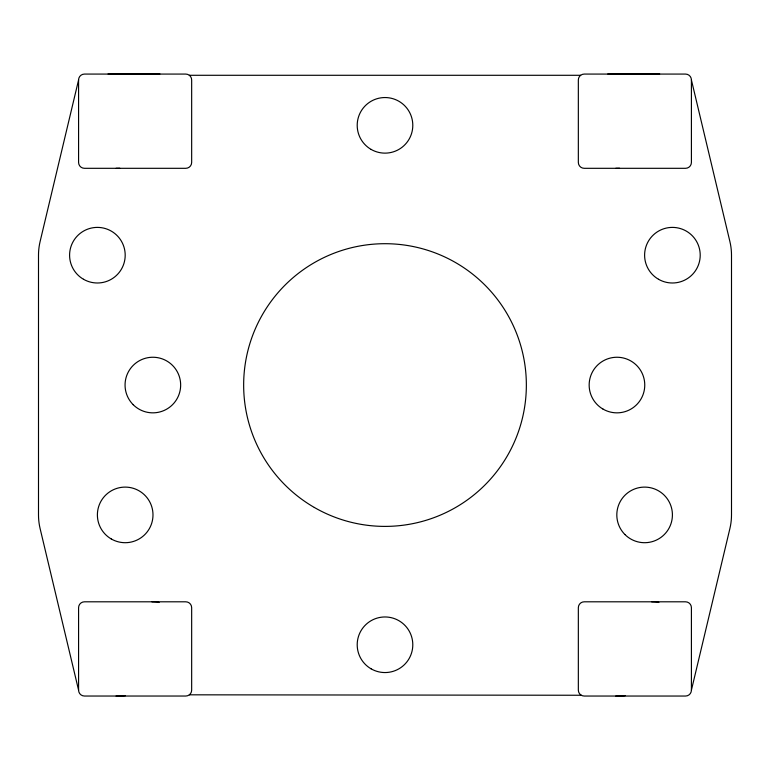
<?xml version="1.0" encoding="UTF-8"?>
<svg xmlns="http://www.w3.org/2000/svg" width="770" height="770" viewBox="0 0 770 770"><rect width="100%" height="100%" fill="white"/><g stroke="black" fill="none" stroke-linecap="round" stroke-linejoin="round"><path stroke-width="1.16" d="M78.579 79.965L78.579 162.422A5.891 5.891 0 0 0 84.469 168.312L185.772 168.312A5.891 5.891 0 0 0 191.663 162.422L191.663 79.965A5.891 5.891 0 0 0 185.772 74.074L84.469 74.074A5.891 5.891 0 0 0 78.579 79.965L40.088 241.607A58.895 58.895 0 0 0 38.5 255.188L38.5 514.899A58.895 58.895 0 0 0 40.088 528.49L78.579 690.141A5.891 5.891 0 0 0 84.469 696.032L185.772 696.032A5.891 5.891 0 0 0 191.663 690.151L191.663 607.694A5.891 5.891 0 0 0 185.772 601.803L84.469 601.803A5.891 5.891 0 0 0 78.579 607.694L78.579 690.141M691.412 690.151L691.412 607.694A5.891 5.891 0 0 0 685.521 601.803L584.228 601.803A5.891 5.891 0 0 0 578.337 607.694L578.337 690.151A5.891 5.891 0 0 0 584.228 696.042L685.531 696.042A5.891 5.891 0 0 0 691.412 690.151L729.912 528.49A58.895 58.895 0 0 0 731.5 514.909L731.5 255.197A58.895 58.895 0 0 0 729.912 241.607L691.412 79.965A5.891 5.891 0 0 0 685.521 74.074L584.218 74.074A5.891 5.891 0 0 0 578.337 79.965L578.337 162.422A5.891 5.891 0 0 0 584.228 168.312L685.521 168.312A5.891 5.891 0 0 0 691.412 162.422L691.412 79.965M108.079 73.959L159.91 73.959M607.838 73.959L659.669 73.959M189.353 75.287L580.638 75.296M189.362 694.819L581.283 695.252M125.462 695.685A25.622 2.56 -5.8 0 1 116.068 696.032M151.931 601.813A25.622 2.56 -5.8 0 1 159.111 602.506M151.931 74.084A25.622 2.56 -5.8 0 1 157.311 74.334M119.773 168.235A25.622 2.56 -5.8 0 1 116.068 168.303M651.68 74.084A25.622 2.56 -5.8 0 1 657.06 74.334M619.523 168.235A25.622 2.56 -5.8 0 1 615.817 168.303M625.221 695.685A25.622 2.56 -5.8 0 1 615.817 696.032M651.68 601.813A25.622 2.56 -5.8 0 1 658.86 602.506M658.514 279.269A27.797 27.797 0 0 0 700.209 255.197A27.797 27.797 0 0 0 658.514 231.115A27.797 27.797 0 0 0 658.514 279.269M603.054 409.12A27.797 27.797 0 0 0 644.76 385.048A27.797 27.797 0 0 0 603.054 360.976A27.797 27.797 0 0 0 603.054 409.12M624.961 534.563A27.797 27.797 0 0 0 671.469 522.099A27.797 27.797 0 0 0 637.416 488.055A27.797 27.797 0 0 0 624.961 534.563M111.294 538.981A27.797 27.797 0 0 0 152.989 514.899A27.797 27.797 0 0 0 111.294 490.827A27.797 27.797 0 0 0 111.294 538.981M133.2 404.702A27.797 27.797 0 0 0 179.708 392.248A27.797 27.797 0 0 0 145.655 358.194A27.797 27.797 0 0 0 133.2 404.702M83.497 279.269A27.797 27.797 0 0 0 125.192 255.188A27.797 27.797 0 0 0 83.497 231.115A27.797 27.797 0 0 0 83.497 279.269M371.101 149.409A27.797 27.797 0 0 0 412.797 125.337A27.797 27.797 0 0 0 371.101 101.265A27.797 27.797 0 0 0 371.101 149.409M371.101 668.832A27.797 27.797 0 0 0 412.797 644.76A27.797 27.797 0 0 0 371.101 620.687A27.797 27.797 0 0 0 371.101 668.832M314.324 507.459A141.353 141.353 0 0 0 526.353 385.048A141.353 141.353 0 0 0 314.324 262.637A141.353 141.353 0 0 0 314.324 507.459"/></g></svg>
